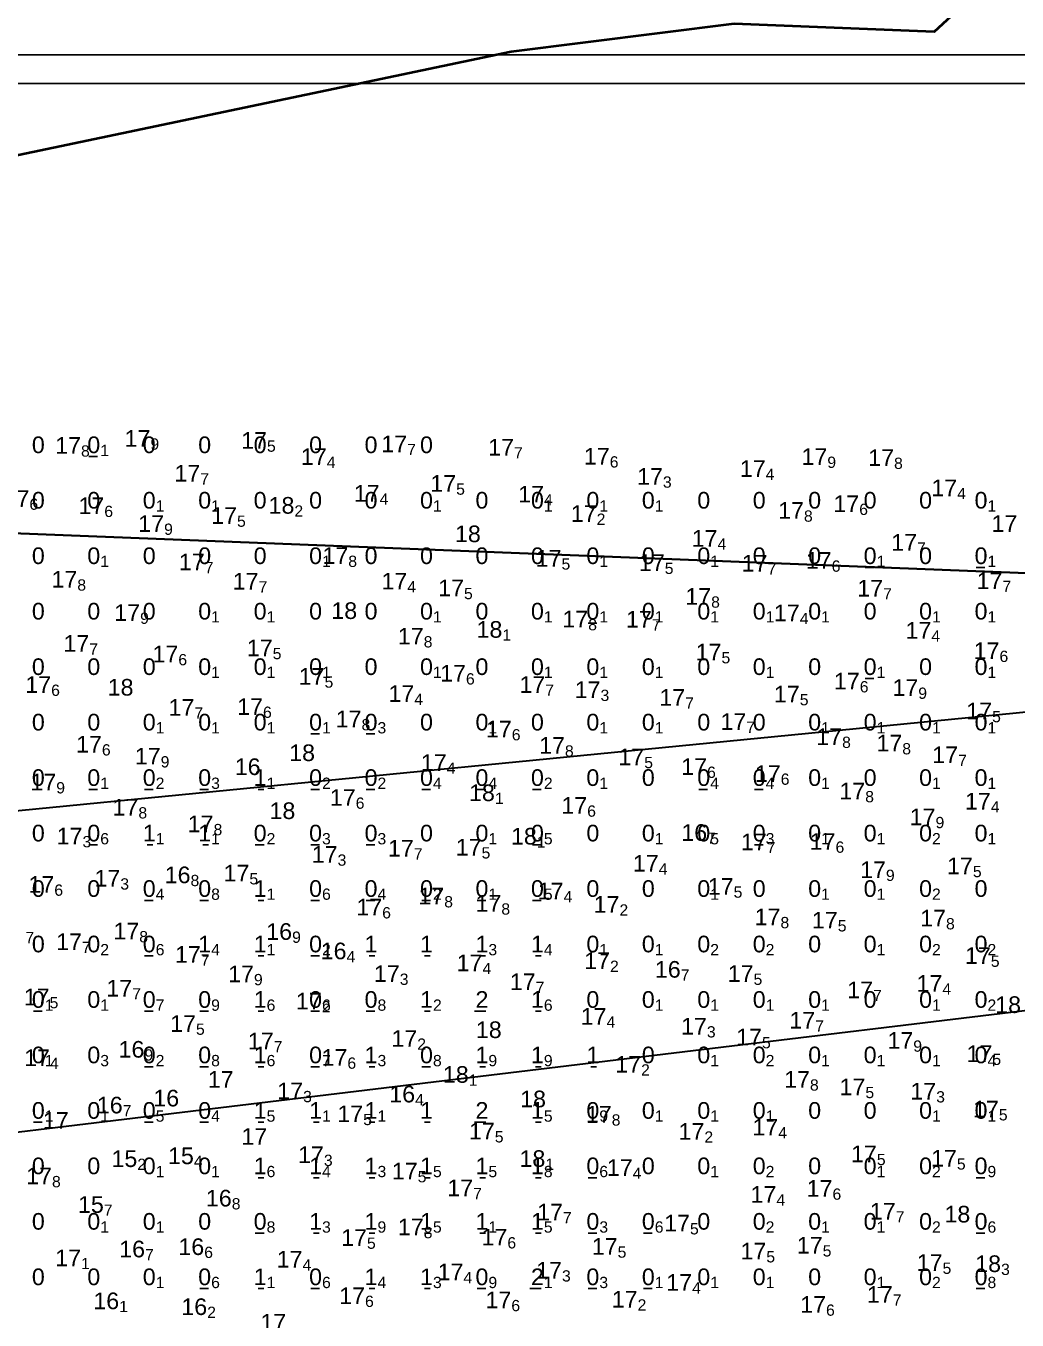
# Model space of a CAD drawing. Header units: millimetres. Extents: x 0 to 581027, y 0 to 6627194.
# Drawn here: x 580456 to 580563.2, y 6625897.3 to 6626037.3 of the extents above; entities that cross this region are included whole.
import ezdxf
from ezdxf.enums import TextEntityAlignment as Align

# ---------------------------------------------------------------- set-up
doc = ezdxf.new("R2010")
doc.units = ezdxf.units.MM
doc.layers.add('Soundings_1000', color=7, linetype='Continuous', true_color=0x000000)
doc.layers.add('soundings_diff', color=7, linetype='Continuous', true_color=0x000000)
for name, color, linetype in [('tiff', 7, 'Continuous'), ('tiff17.2', 7, 'Continuous'), ('Этап 2.1 верхняя бровка', 7, 'Continuous'), ('Этап 3.2 верхняя бровка', 7, 'Continuous'), ('Этап 3.2 нижняя бровка', 7, 'Continuous'), ('Этап 3.2 рабочая прорезь', 7, 'Continuous'), ('Этап 4.2 нижняя бровка', 7, 'Continuous')]:
    doc.layers.add(name, color=color, linetype=linetype)
doc.styles.get("Standard").update_dxf_attribs({"font": 'arial.ttf'})
picture_1 = doc.add_image_def('image2.tif', size_in_pixel=(3838, 2796))
picture_2 = doc.add_image_def('image3.tif', size_in_pixel=(3838, 2796))
picture_3 = doc.add_image_def('image4.tif', size_in_pixel=(2844, 2049))

msp = doc.modelspace()

# ---------------------------------------------------------------- linework, layer by layer
at = {"layer": 'soundings_diff', "color": 18, "true_color": 0x000000}
for p, q in [((580462.78, 6625990.72, -0.07), (580463.72, 6625990.72, -0.07)), ((580546.78, 6625978.72, -0.06), (580547.72, 6625978.72, -0.06)), ((580558.78, 6625978.72, -0.06), (580559.72, 6625978.72, -0.06)), ((580516.78, 6625972.72, -0.06), (580517.72, 6625972.72, -0.06)), ((580546.78, 6625966.72, -0.11), (580547.72, 6625966.72, -0.11)), ((580486.78, 6625960.72, -0.11), (580487.72, 6625960.72, -0.11)), ((580492.78, 6625960.72, -0.26), (580493.72, 6625960.72, -0.26)), ((580462.78, 6625954.72, -0.08), (580463.72, 6625954.72, -0.08)), ((580468.78, 6625954.72, -0.19), (580469.72, 6625954.72, -0.19)), ((580474.78, 6625954.72, -0.25), (580475.72, 6625954.72, -0.25)), ((580481.09, 6625954.72, -1.05), (580481.7, 6625954.72, -1.05)), ((580486.78, 6625954.72, -0.18), (580487.72, 6625954.72, -0.18)), ((580492.78, 6625954.72, -0.24), (580493.72, 6625954.72, -0.24)), ((580498.78, 6625954.72, -0.38), (580499.72, 6625954.72, -0.38)), ((580504.78, 6625954.72, -0.41), (580505.72, 6625954.72, -0.41)), ((580510.78, 6625954.72, -0.22), (580511.72, 6625954.72, -0.22)), ((580528.78, 6625954.72, -0.35), (580529.72, 6625954.72, -0.35)), ((580534.78, 6625954.72, -0.44), (580535.72, 6625954.72, -0.44)), ((580462.78, 6625948.72, -0.58), (580463.72, 6625948.72, -0.58)), ((580469.09, 6625948.72, -1.12), (580469.7, 6625948.72, -1.12)), ((580475.09, 6625948.72, -1.13), (580475.7, 6625948.72, -1.13)), ((580480.78, 6625948.72, -0.23), (580481.72, 6625948.72, -0.23)), ((580486.78, 6625948.72, -0.32), (580487.72, 6625948.72, -0.32)), ((580492.78, 6625948.72, -0.26), (580493.72, 6625948.72, -0.26)), ((580510.78, 6625948.72, -0.48), (580511.72, 6625948.72, -0.48)), ((580534.78, 6625948.72, -0.32), (580535.72, 6625948.72, -0.32)), ((580468.78, 6625942.72, -0.36), (580469.72, 6625942.72, -0.36)), ((580474.78, 6625942.72, -0.79), (580475.72, 6625942.72, -0.79)), ((580481.09, 6625942.72, -1.1), (580481.7, 6625942.72, -1.1)), ((580486.78, 6625942.72, -0.63), (580487.72, 6625942.72, -0.63)), ((580492.78, 6625942.72, -0.36), (580493.72, 6625942.72, -0.36)), ((580498.78, 6625942.72, -0.23), (580499.72, 6625942.72, -0.23)), ((580504.78, 6625942.72, -0.06), (580505.72, 6625942.72, -0.06)), ((580510.78, 6625942.72, -0.46), (580511.72, 6625942.72, -0.46)), ((580468.78, 6625936.72, -0.56), (580469.72, 6625936.72, -0.56)), ((580475.09, 6625936.72, -1.37), (580475.7, 6625936.72, -1.37)), ((580481.09, 6625936.72, -1.07), (580481.7, 6625936.72, -1.07)), ((580486.78, 6625936.72, -0.24), (580487.72, 6625936.72, -0.24)), ((580493.09, 6625936.72, -1.03), (580493.7, 6625936.72, -1.03)), ((580499.09, 6625936.72, -0.96), (580499.7, 6625936.72, -0.96)), ((580505.09, 6625936.72, -1.34), (580505.7, 6625936.72, -1.34)), ((580511.09, 6625936.72, -1.37), (580511.7, 6625936.72, -1.37)), ((580456.78, 6625930.72, -0.12), (580457.72, 6625930.72, -0.12)), ((580468.78, 6625930.72, -0.67), (580469.72, 6625930.72, -0.67)), ((580474.78, 6625930.72, -0.92), (580475.72, 6625930.72, -0.92)), ((580481.09, 6625930.72, -1.64), (580481.7, 6625930.72, -1.64)), ((580486.78, 6625930.72, -0.59), (580487.72, 6625930.72, -0.59)), ((580492.78, 6625930.72, -0.75), (580493.72, 6625930.72, -0.75)), ((580499.09, 6625930.72, -1.22), (580499.7, 6625930.72, -1.22)), ((580504.48, 6625930.72, -2.01), (580505.72, 6625930.72, -2.01)), ((580511.09, 6625930.72, -1.61), (580511.7, 6625930.72, -1.61)), ((580468.78, 6625924.72, -0.24), (580469.72, 6625924.72, -0.24)), ((580474.78, 6625924.72, -0.84), (580475.72, 6625924.72, -0.84)), ((580481.09, 6625924.72, -1.61), (580481.7, 6625924.72, -1.61)), ((580486.78, 6625924.72, -0.72), (580487.72, 6625924.72, -0.72)), ((580493.09, 6625924.72, -1.27), (580493.7, 6625924.72, -1.27)), ((580498.78, 6625924.72, -0.77), (580499.72, 6625924.72, -0.77)), ((580505.09, 6625924.72, -1.87), (580505.7, 6625924.72, -1.87)), ((580511.09, 6625924.72, -1.88), (580511.7, 6625924.72, -1.88)), ((580517.09, 6625924.72, -1.04), (580517.7, 6625924.72, -1.04)), ((580456.78, 6625918.72, -0.1), (580457.72, 6625918.72, -0.1)), ((580468.78, 6625918.72, -0.54), (580469.72, 6625918.72, -0.54)), ((580474.78, 6625918.72, -0.44), (580475.72, 6625918.72, -0.44)), ((580481.09, 6625918.72, -1.53), (580481.7, 6625918.72, -1.53)), ((580487.09, 6625918.72, -1.11), (580487.7, 6625918.72, -1.11)), ((580493.09, 6625918.72, -1.13), (580493.7, 6625918.72, -1.13)), ((580499.09, 6625918.72, -0.95), (580499.7, 6625918.72, -0.95)), ((580504.48, 6625918.72, -1.98), (580505.72, 6625918.72, -1.98)), ((580511.09, 6625918.72, -1.53), (580511.7, 6625918.72, -1.53)), ((580516.78, 6625918.72, -0.9), (580517.72, 6625918.72, -0.9)), ((580481.09, 6625912.72, -1.63), (580481.7, 6625912.72, -1.63)), ((580487.09, 6625912.72, -1.39), (580487.7, 6625912.72, -1.39)), ((580493.09, 6625912.72, -1.3), (580493.7, 6625912.72, -1.3)), ((580499.09, 6625912.72, -1.49), (580499.7, 6625912.72, -1.49)), ((580505.09, 6625912.72, -1.49), (580505.7, 6625912.72, -1.49)), ((580511.09, 6625912.72, -1.79), (580511.7, 6625912.72, -1.79)), ((580516.78, 6625912.72, -0.56), (580517.72, 6625912.72, -0.56)), ((580558.78, 6625912.72, -0.9), (580559.72, 6625912.72, -0.9)), ((580480.78, 6625906.72, -0.82), (580481.72, 6625906.72, -0.82)), ((580487.09, 6625906.72, -1.29), (580487.7, 6625906.72, -1.29)), ((580493.09, 6625906.72, -1.9), (580493.7, 6625906.72, -1.9)), ((580499.09, 6625906.72, -1.48), (580499.7, 6625906.72, -1.48)), ((580505.09, 6625906.72, -1.13), (580505.7, 6625906.72, -1.13)), ((580511.09, 6625906.72, -1.51), (580511.7, 6625906.72, -1.51)), ((580516.78, 6625906.72, -0.33), (580517.72, 6625906.72, -0.33)), ((580522.78, 6625906.72, -0.57), (580523.72, 6625906.72, -0.57)), ((580558.78, 6625906.72, -0.63), (580559.72, 6625906.72, -0.63)), ((580474.78, 6625900.72, -0.57), (580475.72, 6625900.72, -0.57)), ((580481.09, 6625900.72, -1.08), (580481.7, 6625900.72, -1.08)), ((580486.78, 6625900.72, -0.59), (580487.72, 6625900.72, -0.59)), ((580493.09, 6625900.72, -1.39), (580493.7, 6625900.72, -1.39)), ((580499.09, 6625900.72, -1.32), (580499.7, 6625900.72, -1.32)), ((580504.78, 6625900.72, -0.93), (580505.72, 6625900.72, -0.93)), ((580510.48, 6625900.72, -2.11), (580511.72, 6625900.72, -2.11)), ((580516.78, 6625900.72, -0.33), (580517.72, 6625900.72, -0.33)), ((580522.78, 6625900.72, -0.09), (580523.72, 6625900.72, -0.09)), ((580558.78, 6625900.72, -0.82), (580559.72, 6625900.72, -0.82))]:
    msp.add_line(p, q, dxfattribs=at)
at = {"layer": 'Этап 2.1 верхняя бровка', "color": 3, "linetype": 'Continuous', "lineweight": 40, "ltscale": 8, "flags": 128}
msp.add_lwpolyline([(580574.24, 6626068.7), (580573.83, 6626058.28), (580569.83, 6626051.11), (580554.22, 6626036.68), (580532.59, 6626037.54), (580508.46, 6626034.52), (580441.88, 6626020.57), (580382.35, 6626032.96), (580320.58, 6626039.27), (580283.06, 6626051.88), (580240.61, 6626066.21), (580196.19, 6626081.31), (580153.79, 6626096.78), (580147.87, 6626098.94), (580127.54, 6626105.31)], dxfattribs=at)
at = {"layer": 'Этап 3.2 верхняя бровка', "color": 3, "lineweight": 30}
msp.add_lwpolyline([(580109.64, 6625994.38), (580176, 6625990.07), (580289.72, 6625956.01), (580347.34, 6625928.72), (580434.28, 6625915.16), (580568.81, 6625931.39), (580570.09, 6625963.7)], dxfattribs=at)
at = {"layer": 'Этап 3.2 нижняя бровка', "color": 1, "lineweight": 30}
msp.add_lwpolyline([(580576.58, 6626127.97), (580534.6, 6626089.19), (580127.29, 6626105.37), (580109.71, 6625996.05), (580570.65, 6625977.85), (580576.58, 6626127.97)], dxfattribs=at)
at = {"layer": 'Этап 3.2 рабочая прорезь', "color": 5, "lineweight": 30}
msp.add_lwpolyline([(580109.71, 6625996.05), (580109.64, 6625994.38), (580176.53, 6625991.74), (580290.65, 6625968.42), (580348.76, 6625957.82), (580436, 6625950.56), (580570.09, 6625963.7), (580570.65, 6625977.85)], dxfattribs=at)
at = {"layer": 'Этап 4.2 нижняя бровка', "color": 1, "lineweight": 30}
msp.add_lwpolyline([(580570.65, 6625977.85), (580109.71, 6625996.05), (580034.52, 6625734.46), (580560.2, 6625713.67), (580570.65, 6625977.85)], dxfattribs=at)

# ---------------------------------------------------------------- texts
at = {"layer": 'Soundings_1000', "color": 18, "true_color": 0x000000}
for s, p in [('17', (580469.43, 6625992.69, 17.87)), ('17', (580482.04, 6625992.47, 17.5)), ('17', (580461.92, 6625991.94, 17.75)), ('17', (580488.51, 6625990.72, 17.4)), ('17', (580497.21, 6625992.1, 17.68)), ('17', (580508.77, 6625991.74, 17.7)), ('17', (580519.13, 6625990.76, 17.59)), ('17', (580542.67, 6625990.72, 17.88)), ('17', (580536, 6625989.43, 17.43)), ('17', (580549.89, 6625990.61, 17.78)), ('17', (580474.82, 6625988.92, 17.73)), ('17', (580524.88, 6625988.58, 17.31)), ('17', (580494.23, 6625986.75, 17.41)), ('17', (580502.51, 6625987.82, 17.49)), ('17', (580512.02, 6625986.66, 17.44)), ('17', (580556.72, 6625987.34, 17.39)), ('17', (580456.34, 6625986.19, 17.59)), ('17', (580464.44, 6625985.41, 17.6)), ('18', (580485.01, 6625985.45, 18.24)), ('17', (580546.12, 6625985.63, 17.59)), ('17', (580478.8, 6625984.35, 17.52)), ('17', (580517.71, 6625984.56, 17.24)), ('17', (580540.14, 6625984.9, 17.77)), ('17', (580470.91, 6625983.48, 17.89)), ('18', (580505.18, 6625982.37, 18.01)), ('17', (580563.23, 6625983.48, 17.94)), ('17', (580530.79, 6625981.88, 17.39)), ('17', (580552.38, 6625981.45, 17.74)), ('17', (580490.84, 6625980.01, 17.84)), ('17', (580513.91, 6625979.72, 17.53)), ('17', (580475.31, 6625979.33, 17.73)), ('17', (580525.08, 6625979.25, 17.47)), ('17', (580536.2, 6625979.19, 17.67)), ('17', (580543.14, 6625979.49, 17.59)), ('17', (580461.52, 6625977.45, 17.76)), ('17', (580481.13, 6625977.24, 17.68)), ('17', (580497.22, 6625977.25, 17.36)), ('17', (580561.62, 6625977.3, 17.67)), ('17', (580503.36, 6625976.52, 17.47)), ('17', (580530.1, 6625975.6, 17.76)), ('17', (580548.71, 6625976.49, 17.7)), ('18', (580491.8, 6625974.06, 18.02)), ('17', (580468.31, 6625973.85, 17.89)), ('17', (580516.8, 6625973.15, 17.79)), ('17', (580523.68, 6625973.13, 17.71)), ('17', (580539.69, 6625973.82, 17.41)), ('17', (580499, 6625971.3, 17.77)), ('18', (580507.51, 6625972.03, 18.08)), ('17', (580553.93, 6625971.93, 17.35)), ('17', (580462.81, 6625970.51, 17.65)), ('17', (580482.66, 6625970.03, 17.5)), ('17', (580561.3, 6625969.73, 17.64)), ('17', (580472.45, 6625969.37, 17.63)), ('17', (580531.22, 6625969.58, 17.5)), ('17', (580488.27, 6625966.95, 17.54)), ('17', (580503.57, 6625967.29, 17.57)), ('17', (580458.69, 6625966.06, 17.58)), ('18', (580467.6, 6625965.77, 17.99)), ('17', (580512.15, 6625966.07, 17.68)), ('17', (580546.18, 6625966.44, 17.55)), ('17', (580552.51, 6625965.74, 17.87)), ('17', (580497.98, 6625965.09, 17.35)), ('17', (580518.13, 6625965.51, 17.31)), ('17', (580527.29, 6625964.67, 17.66)), ('17', (580539.69, 6625965.04, 17.52)), ('17', (580474.19, 6625963.6, 17.71)), ('17', (580481.61, 6625963.68, 17.64)), ('17', (580560.5, 6625963.21, 17.48)), ('17', (580492.27, 6625962.34, 17.8)), ('17', (580533.9, 6625962.06, 17.73)), ('17', (580508.53, 6625961.25, 17.63)), ('17', (580544.27, 6625960.43, 17.82)), ('17', (580464.18, 6625959.61, 17.58)), ('18', (580487.24, 6625958.69, 17.96)), ('17', (580514.28, 6625959.49, 17.76)), ('17', (580550.78, 6625959.73, 17.79)), ('17', (580470.54, 6625958.32, 17.91)), ('16', (580481.35, 6625957.18, 16.02)), ('17', (580501.49, 6625957.63, 17.36)), ('17', (580522.86, 6625958.24, 17.52)), ('17', (580529.66, 6625957.19, 17.59)), ('17', (580556.82, 6625958.47, 17.69)), ('17', (580537.63, 6625956.44, 17.57)), ('17', (580459.24, 6625955.51, 17.9)), ('18', (580506.7, 6625954.36, 18.12)), ('17', (580546.77, 6625954.55, 17.78)), ('17', (580491.64, 6625953.85, 17.64)), ('17', (580516.69, 6625952.99, 17.58)), ('17', (580560.36, 6625953.45, 17.39)), ('17', (580468.13, 6625952.8, 17.82)), ('18', (580485.11, 6625952.42, 17.95)), ('17', (580554.38, 6625951.75, 17.85)), ('17', (580476.26, 6625950.99, 17.75)), ('17', (580462.08, 6625949.68, 17.25)), ('18', (580511.24, 6625949.66, 18.05)), ('16', (580529.67, 6625950.06, 16.73)), ('17', (580536.12, 6625949.05, 17.65)), ('17', (580543.56, 6625949.09, 17.61)), ('17', (580489.68, 6625947.69, 17.34)), ('17', (580497.93, 6625948.36, 17.66)), ('17', (580505.26, 6625948.47, 17.49)), ('17', (580524.43, 6625946.73, 17.36)), ('17', (580549.01, 6625946.04, 17.87)), ('17', (580558.42, 6625946.45, 17.52)), ('17', (580466.17, 6625945.11, 17.34)), ('16', (580473.77, 6625945.48, 16.78)), ('17', (580480.14, 6625945.67, 17.53)), ('17', (580459.03, 6625944.44, 17.57)), ('17', (580501.22, 6625943.18, 17.75)), ('17', (580514.13, 6625943.73, 17.42)), ('17', (580532.53, 6625944.23, 17.47)), ('17', (580494.51, 6625941.99, 17.6)), ('17', (580507.4, 6625942.4, 17.83)), ('17', (580520.18, 6625942.29, 17.2)), ('17', (580537.6, 6625940.93, 17.8)), ('17', (580543.8, 6625940.58, 17.53)), ('17', (580555.51, 6625940.8, 17.76)), ('17', (580468.22, 6625939.4, 17.77)), ('16', (580484.76, 6625939.35, 16.92)), ('17', (580462.02, 6625938.25, 17.72)), ('17', (580474.88, 6625936.87, 17.67)), ('16', (580490.65, 6625937.25, 16.41)), ('17', (580519.16, 6625936.2, 17.24)), ('17', (580560.36, 6625936.75, 17.45)), ('17', (580480.63, 6625934.76, 17.94)), ('17', (580496.41, 6625934.8, 17.3)), ('17', (580505.36, 6625935.96, 17.35)), ('16', (580526.81, 6625935.26, 16.71)), ('17', (580534.69, 6625934.8, 17.47)), ('17', (580511.11, 6625933.92, 17.71)), ('17', (580555.12, 6625933.74, 17.36)), ('17', (580458.52, 6625932.27, 17.48)), ('17', (580467.46, 6625933.22, 17.71)), ('17', (580547.62, 6625933.04, 17.73)), ('17', (580487.97, 6625931.83, 17.22)), ('18', (580563.63, 6625931.44, 18.13)), ('17', (580474.36, 6625929.4, 17.49)), ('17', (580518.78, 6625930.17, 17.36)), ('17', (580541.36, 6625929.75, 17.74)), ('17', (580498.3, 6625927.78, 17.2)), ('18', (580507.44, 6625928.73, 18.04)), ('17', (580529.64, 6625929.11, 17.32)), ('17', (580535.6, 6625927.94, 17.52)), ('16', (580468.78, 6625926.61, 16.94)), ('17', (580482.77, 6625927.51, 17.65)), ('17', (580551.97, 6625927.57, 17.86)), ('17', (580458.56, 6625925.7, 17.39)), ('17', (580490.74, 6625925.73, 17.57)), ('17', (580522.52, 6625924.99, 17.24)), ('17', (580560.53, 6625926.14, 17.45)), ('18', (580503.87, 6625923.89, 18.11)), ('17', (580478.43, 6625923.36, 16.97)), ('17', (580540.79, 6625923.36, 17.75)), ('17', (580546.79, 6625922.55, 17.54)), ('16', (580472.54, 6625921.33, 15.95)), ('17', (580485.95, 6625922.11, 17.28)), ('16', (580498.07, 6625921.77, 16.37)), ('18', (580512.23, 6625921.24, 18)), ('17', (580554.45, 6625922.08, 17.32)), ('16', (580466.43, 6625920.58, 16.68)), ('17', (580492.45, 6625919.63, 17.5)), ('17', (580519.34, 6625919.58, 17.84)), ('17', (580561.23, 6625920.14, 17.54)), ('17', (580460.59, 6625918.92, 17.01)), ('17', (580537.36, 6625918.19, 17.36)), ('17', (580482.07, 6625917.18, 16.98)), ('17', (580506.69, 6625917.76, 17.52)), ('17', (580529.37, 6625917.73, 17.19)), ('17', (580488.2, 6625915.21, 17.34)), ('17', (580548.03, 6625915.3, 17.47)), ('15', (580468.01, 6625914.78, 15.15)), ('15', (580474.13, 6625915.09, 15.35)), ('18', (580512.16, 6625914.79, 18.1)), ('17', (580521.61, 6625913.82, 17.41)), ('17', (580556.69, 6625914.82, 17.48)), ('17', (580458.78, 6625912.91, 17.78)), ('17', (580498.35, 6625913.44, 17.45)), ('17', (580504.35, 6625911.62, 17.67)), ('17', (580537.16, 6625910.92, 17.41)), ('17', (580543.23, 6625911.56, 17.59)), ('15', (580464.39, 6625909.82, 15.66)), ('16', (580478.23, 6625910.51, 16.77)), ('17', (580514.06, 6625909, 17.7)), ('17', (580550.07, 6625909.1, 17.65)), ('18', (580558.14, 6625908.78, 17.98)), ('17', (580499, 6625907.4, 17.8)), ('17', (580527.81, 6625907.81, 17.5)), ('17', (580492.86, 6625906.25, 17.5)), ('17', (580508.05, 6625906.29, 17.56)), ('17', (580542.17, 6625905.42, 17.53)), ('17', (580461.93, 6625904.05, 17.14)), ('16', (580468.85, 6625905.01, 16.68)), ('16', (580475.25, 6625905.26, 16.56)), ('17', (580519.98, 6625905.29, 17.47)), ('17', (580536.07, 6625904.78, 17.54)), ('17', (580485.89, 6625903.9, 17.37)), ('17', (580503.3, 6625902.53, 17.37)), ('17', (580513.96, 6625902.71, 17.34)), ('17', (580555.14, 6625903.54, 17.48)), ('18', (580561.47, 6625903.42, 18.31)), ('17', (580528.04, 6625901.4, 17.43)), ('17', (580492.65, 6625899.96, 17.58)), ('17', (580549.75, 6625900.09, 17.67)), ('16', (580466.05, 6625899.4, 16.12)), ('16', (580475.57, 6625898.77, 16.15)), ('17', (580508.48, 6625899.5, 17.59)), ('17', (580522.14, 6625899.57, 17.23)), ('17', (580542.53, 6625899.01, 17.58)), ('17', (580484.12, 6625897.08, 17.49))]:
    msp.add_text(s, height=1.8, dxfattribs=at).set_placement(p, align=Align.MIDDLE_RIGHT)
for s, p in [('8', (580461.92, 6625991.94, 17.75)), ('9', (580469.43, 6625992.69, 17.87)), ('5', (580482.04, 6625992.47, 17.5)), ('7', (580497.21, 6625992.1, 17.68)), ('7', (580508.77, 6625991.74, 17.7)), ('4', (580488.51, 6625990.72, 17.4)), ('6', (580519.13, 6625990.76, 17.59)), ('9', (580542.67, 6625990.72, 17.88)), ('8', (580549.89, 6625990.61, 17.78)), ('7', (580474.82, 6625988.92, 17.73)), ('4', (580536, 6625989.43, 17.43)), ('5', (580502.51, 6625987.82, 17.49)), ('3', (580524.88, 6625988.58, 17.31)), ('6', (580456.34, 6625986.19, 17.59)), ('4', (580494.23, 6625986.75, 17.41)), ('4', (580512.02, 6625986.66, 17.44)), ('4', (580556.72, 6625987.34, 17.39)), ('6', (580464.44, 6625985.41, 17.6)), ('2', (580485.01, 6625985.45, 18.24)), ('8', (580540.14, 6625984.9, 17.77)), ('6', (580546.12, 6625985.63, 17.59)), ('9', (580470.91, 6625983.48, 17.89)), ('5', (580478.8, 6625984.35, 17.52)), ('2', (580517.71, 6625984.56, 17.24)), ('4', (580530.79, 6625981.88, 17.39)), ('7', (580552.38, 6625981.45, 17.74)), ('7', (580475.31, 6625979.33, 17.73)), ('8', (580490.84, 6625980.01, 17.84)), ('5', (580513.91, 6625979.72, 17.53)), ('5', (580525.08, 6625979.25, 17.47)), ('7', (580536.2, 6625979.19, 17.67)), ('6', (580543.14, 6625979.49, 17.59)), ('8', (580461.52, 6625977.45, 17.76)), ('7', (580481.13, 6625977.24, 17.68)), ('4', (580497.22, 6625977.25, 17.36)), ('5', (580503.36, 6625976.52, 17.47)), ('7', (580548.71, 6625976.49, 17.7)), ('7', (580561.62, 6625977.3, 17.67)), ('8', (580530.1, 6625975.6, 17.76)), ('9', (580468.31, 6625973.85, 17.89)), ('4', (580539.69, 6625973.82, 17.41)), ('1', (580507.51, 6625972.03, 18.08)), ('8', (580516.8, 6625973.15, 17.79)), ('7', (580523.68, 6625973.13, 17.71)), ('8', (580499, 6625971.3, 17.77)), ('4', (580553.93, 6625971.93, 17.35)), ('7', (580462.81, 6625970.51, 17.65)), ('6', (580472.45, 6625969.37, 17.63)), ('5', (580482.66, 6625970.03, 17.5)), ('5', (580531.22, 6625969.58, 17.5)), ('6', (580561.3, 6625969.73, 17.64)), ('5', (580488.27, 6625966.95, 17.54)), ('6', (580503.57, 6625967.29, 17.57)), ('6', (580546.18, 6625966.44, 17.55)), ('6', (580458.69, 6625966.06, 17.58)), ('4', (580497.98, 6625965.09, 17.35)), ('7', (580512.15, 6625966.07, 17.68)), ('3', (580518.13, 6625965.51, 17.31)), ('5', (580539.69, 6625965.04, 17.52)), ('9', (580552.51, 6625965.74, 17.87)), ('6', (580481.61, 6625963.68, 17.64)), ('7', (580527.29, 6625964.67, 17.66)), ('7', (580474.19, 6625963.6, 17.71)), ('8', (580492.27, 6625962.34, 17.8)), ('5', (580560.5, 6625963.21, 17.48)), ('6', (580508.53, 6625961.25, 17.63)), ('7', (580533.9, 6625962.06, 17.73)), ('6', (580464.18, 6625959.61, 17.58)), ('8', (580514.28, 6625959.49, 17.76)), ('8', (580544.27, 6625960.43, 17.82)), ('8', (580550.78, 6625959.73, 17.79)), ('9', (580470.54, 6625958.32, 17.91)), ('5', (580522.86, 6625958.24, 17.52)), ('7', (580556.82, 6625958.47, 17.69)), ('4', (580501.49, 6625957.63, 17.36)), ('6', (580529.66, 6625957.19, 17.59)), ('9', (580459.24, 6625955.51, 17.9)), ('6', (580537.63, 6625956.44, 17.57)), ('6', (580491.64, 6625953.85, 17.64)), ('1', (580506.7, 6625954.36, 18.12)), ('8', (580546.77, 6625954.55, 17.78)), ('8', (580468.13, 6625952.8, 17.82)), ('6', (580516.69, 6625952.99, 17.58)), ('4', (580560.36, 6625953.45, 17.39)), ('9', (580554.38, 6625951.75, 17.85)), ('3', (580462.08, 6625949.68, 17.25)), ('8', (580476.26, 6625950.99, 17.75)), ('1', (580511.24, 6625949.66, 18.05)), ('7', (580529.67, 6625950.06, 16.73)), ('7', (580497.93, 6625948.36, 17.66)), ('5', (580505.26, 6625948.47, 17.49)), ('7', (580536.12, 6625949.05, 17.65)), ('6', (580543.56, 6625949.09, 17.61)), ('3', (580489.68, 6625947.69, 17.34)), ('8', (580473.77, 6625945.48, 16.78)), ('5', (580480.14, 6625945.67, 17.53)), ('4', (580524.43, 6625946.73, 17.36)), ('9', (580549.01, 6625946.04, 17.87)), ('5', (580558.42, 6625946.45, 17.52)), ('6', (580459.03, 6625944.44, 17.57)), ('3', (580466.17, 6625945.11, 17.34)), ('5', (580532.53, 6625944.23, 17.47)), ('8', (580501.22, 6625943.18, 17.75)), ('4', (580514.13, 6625943.73, 17.42)), ('6', (580494.51, 6625941.99, 17.6)), ('8', (580507.4, 6625942.4, 17.83)), ('2', (580520.18, 6625942.29, 17.2)), ('8', (580537.6, 6625940.93, 17.8)), ('5', (580543.8, 6625940.58, 17.53)), ('8', (580555.51, 6625940.8, 17.76)), ('7', (580455.9, 6625939.31, 17.69)), ('8', (580468.22, 6625939.4, 17.77)), ('9', (580484.76, 6625939.35, 16.92)), ('7', (580462.02, 6625938.25, 17.72)), ('4', (580490.65, 6625937.25, 16.41)), ('7', (580474.88, 6625936.87, 17.67)), ('4', (580505.36, 6625935.96, 17.35)), ('2', (580519.16, 6625936.2, 17.24)), ('5', (580560.36, 6625936.75, 17.45)), ('9', (580480.63, 6625934.76, 17.94)), ('3', (580496.41, 6625934.8, 17.3)), ('7', (580526.81, 6625935.26, 16.71)), ('5', (580534.69, 6625934.8, 17.47)), ('7', (580467.46, 6625933.22, 17.71)), ('7', (580511.11, 6625933.92, 17.71)), ('7', (580547.62, 6625933.04, 17.73)), ('4', (580555.12, 6625933.74, 17.36)), ('5', (580458.52, 6625932.27, 17.48)), ('2', (580487.97, 6625931.83, 17.22)), ('4', (580518.78, 6625930.17, 17.36)), ('5', (580474.36, 6625929.4, 17.49)), ('3', (580529.64, 6625929.11, 17.32)), ('7', (580541.36, 6625929.75, 17.74)), ('7', (580482.77, 6625927.51, 17.65)), ('2', (580498.3, 6625927.78, 17.2)), ('5', (580535.6, 6625927.94, 17.52)), ('9', (580551.97, 6625927.57, 17.86)), ('9', (580468.78, 6625926.61, 16.94)), ('5', (580560.53, 6625926.14, 17.45)), ('4', (580458.56, 6625925.7, 17.39)), ('6', (580490.74, 6625925.73, 17.57)), ('2', (580522.52, 6625924.99, 17.24)), ('1', (580503.87, 6625923.89, 18.11)), ('8', (580540.79, 6625923.36, 17.75)), ('3', (580485.95, 6625922.11, 17.28)), ('4', (580498.07, 6625921.77, 16.37)), ('5', (580546.79, 6625922.55, 17.54)), ('3', (580554.45, 6625922.08, 17.32)), ('7', (580466.43, 6625920.58, 16.68)), ('5', (580492.45, 6625919.63, 17.5)), ('8', (580519.34, 6625919.58, 17.84)), ('5', (580561.23, 6625920.14, 17.54)), ('5', (580506.69, 6625917.76, 17.52)), ('2', (580529.37, 6625917.73, 17.19)), ('4', (580537.36, 6625918.19, 17.36)), ('2', (580468.01, 6625914.78, 15.15)), ('4', (580474.13, 6625915.09, 15.35)), ('3', (580488.2, 6625915.21, 17.34)), ('1', (580512.16, 6625914.79, 18.1)), ('5', (580548.03, 6625915.3, 17.47)), ('5', (580556.69, 6625914.82, 17.48)), ('5', (580498.35, 6625913.44, 17.45)), ('4', (580521.61, 6625913.82, 17.41)), ('8', (580458.78, 6625912.91, 17.78)), ('8', (580478.23, 6625910.51, 16.77)), ('7', (580504.35, 6625911.62, 17.67)), ('4', (580537.16, 6625910.92, 17.41)), ('6', (580543.23, 6625911.56, 17.59)), ('7', (580464.39, 6625909.82, 15.66)), ('7', (580550.07, 6625909.1, 17.65)), ('7', (580514.06, 6625909, 17.7)), ('5', (580527.81, 6625907.81, 17.5)), ('5', (580492.86, 6625906.25, 17.5)), ('8', (580499, 6625907.4, 17.8)), ('6', (580508.05, 6625906.29, 17.56)), ('7', (580468.85, 6625905.01, 16.68)), ('6', (580475.25, 6625905.26, 16.56)), ('5', (580519.98, 6625905.29, 17.47)), ('5', (580542.17, 6625905.42, 17.53)), ('1', (580461.93, 6625904.05, 17.14)), ('4', (580485.89, 6625903.9, 17.37)), ('5', (580536.07, 6625904.78, 17.54)), ('5', (580555.14, 6625903.54, 17.48)), ('3', (580561.47, 6625903.42, 18.31)), ('4', (580503.3, 6625902.53, 17.37)), ('3', (580513.96, 6625902.71, 17.34)), ('4', (580528.04, 6625901.4, 17.43)), ('1', (580466.05, 6625899.4, 16.12)), ('6', (580492.65, 6625899.96, 17.58)), ('6', (580508.48, 6625899.5, 17.59)), ('2', (580522.14, 6625899.57, 17.23)), ('7', (580549.75, 6625900.09, 17.67)), ('2', (580475.57, 6625898.77, 16.15)), ('6', (580542.53, 6625899.01, 17.58))]:
    msp.add_text(s, height=1.22, dxfattribs=at).set_placement(p, align=Align.TOP_LEFT)
at = {"layer": 'soundings_diff', "color": 18, "true_color": 0x000000}
for s, p in [('0', (580458, 6625992, -0.02)), ('0', (580464, 6625992, -0.07)), ('0', (580470, 6625992, -0.03)), ('0', (580476, 6625992, 0.02)), ('0', (580482, 6625992, 0.03)), ('0', (580488, 6625992, -0.03)), ('0', (580494, 6625992, -0.01)), ('0', (580500, 6625992, -0.02)), ('0', (580458, 6625986, 0.03)), ('0', (580464, 6625986)), ('0', (580470, 6625986, 0.05)), ('0', (580476, 6625986, 0.08)), ('0', (580482, 6625986, 0.02)), ('0', (580488, 6625986, -0.01)), ('0', (580494, 6625986, 0.04)), ('0', (580500, 6625986, 0.06)), ('0', (580506, 6625986, 0.03)), ('0', (580512, 6625986, 0.06)), ('0', (580518, 6625986, 0.05)), ('0', (580524, 6625986, 0.09)), ('0', (580530, 6625986, 0.02)), ('0', (580536, 6625986, 0.03)), ('0', (580542, 6625986, 0.01)), ('0', (580548, 6625986, 0.03)), ('0', (580554, 6625986, 0.04)), ('0', (580560, 6625986, 0.14)), ('0', (580458, 6625980, 0.02)), ('0', (580464, 6625980, 0.07)), ('0', (580470, 6625980, -0.01)), ('0', (580476, 6625980, 0.03)), ('0', (580482, 6625980, 0.03)), ('0', (580488, 6625980, 0.05)), ('0', (580494, 6625980, 0.03)), ('0', (580500, 6625980)), ('0', (580506, 6625980, -0.01)), ('0', (580512, 6625980, 0.03)), ('0', (580518, 6625980, 0.07)), ('0', (580524, 6625980, -0.03)), ('0', (580530, 6625980, 0.05)), ('0', (580536, 6625980, -0.03)), ('0', (580542, 6625980, -0.01)), ('0', (580548, 6625980, -0.06)), ('0', (580554, 6625980, 0.04)), ('0', (580560, 6625980, -0.06)), ('0', (580458, 6625974, -0.01)), ('0', (580464, 6625974, 0.02)), ('0', (580470, 6625974, -0.01)), ('0', (580476, 6625974, 0.09)), ('0', (580482, 6625974, 0.07)), ('0', (580488, 6625974, 0.02)), ('0', (580494, 6625974, 0.01)), ('0', (580500, 6625974, 0.07)), ('0', (580506, 6625974, 0.04)), ('0', (580512, 6625974, 0.07)), ('0', (580518, 6625974, -0.06)), ('0', (580524, 6625974, 0.07)), ('0', (580530, 6625974, 0.05)), ('0', (580536, 6625974, 0.05)), ('0', (580542, 6625974, 0.09)), ('0', (580548, 6625974, -0.04)), ('0', (580554, 6625974, 0.06)), ('0', (580560, 6625974, 0.08)), ('0', (580458, 6625968, 0.02)), ('0', (580464, 6625968, 0.02)), ('0', (580470, 6625968, 0.02)), ('0', (580476, 6625968, 0.1)), ('0', (580482, 6625968, 0.07)), ('0', (580488, 6625968, 0.12)), ('0', (580494, 6625968, 0.04)), ('0', (580500, 6625968, 0.08)), ('0', (580506, 6625968, 0.03)), ('0', (580512, 6625968, 0.06)), ('0', (580518, 6625968, 0.1)), ('0', (580524, 6625968, 0.09)), ('0', (580530, 6625968)), ('0', (580536, 6625968, 0.07)), ('0', (580542, 6625968, 0.04)), ('0', (580548, 6625968, -0.11)), ('0', (580554, 6625968, 0.03)), ('0', (580560, 6625968, 0.09)), ('0', (580458, 6625962, 0.01)), ('0', (580464, 6625962)), ('0', (580470, 6625962, 0.05)), ('0', (580476, 6625962, 0.11)), ('0', (580482, 6625962, 0.07)), ('0', (580488, 6625962, -0.11)), ('0', (580494, 6625962, -0.26)), ('0', (580500, 6625962, 0.02)), ('0', (580506, 6625962, 0.05)), ('0', (580512, 6625962, 0.03)), ('0', (580518, 6625962, 0.07)), ('0', (580524, 6625962, 0.07)), ('0', (580530, 6625962, 0.03)), ('0', (580536, 6625962, 0.04)), ('0', (580542, 6625962, 0.1)), ('0', (580548, 6625962, 0.06)), ('0', (580554, 6625962, 0.14)), ('0', (580560, 6625962, 0.14)), ('0', (580458, 6625956, 0.01)), ('0', (580464, 6625956, -0.08)), ('0', (580470, 6625956, -0.19)), ('0', (580476, 6625956, -0.25)), ('1', (580482, 6625956, -1.05)), ('0', (580488, 6625956, -0.18)), ('0', (580494, 6625956, -0.24)), ('0', (580500, 6625956, -0.38)), ('0', (580506, 6625956, -0.41)), ('0', (580512, 6625956, -0.22)), ('0', (580518, 6625956, 0.09)), ('0', (580524, 6625956, -0.04)), ('0', (580530, 6625956, -0.35)), ('0', (580536, 6625956, -0.44)), ('0', (580542, 6625956, 0.05)), ('0', (580548, 6625956, 0.01)), ('0', (580554, 6625956, 0.09)), ('0', (580560, 6625956, 0.06)), ('0', (580458, 6625950, 0.04)), ('0', (580464, 6625950, -0.58)), ('1', (580470, 6625950, -1.12)), ('1', (580476, 6625950, -1.13)), ('0', (580482, 6625950, -0.23)), ('0', (580488, 6625950, -0.32)), ('0', (580494, 6625950, -0.26)), ('0', (580500, 6625950, -0.04)), ('0', (580506, 6625950, 0.07)), ('0', (580512, 6625950, -0.48)), ('0', (580518, 6625950, 0.03)), ('0', (580524, 6625950, 0.12)), ('0', (580530, 6625950, 0.49)), ('0', (580536, 6625950, -0.32)), ('0', (580542, 6625950, 0.13)), ('0', (580548, 6625950, 0.08)), ('0', (580554, 6625950, 0.24)), ('0', (580560, 6625950, 0.1)), ('0', (580458, 6625944, 0.01)), ('0', (580464, 6625944, 0.04)), ('0', (580470, 6625944, -0.36)), ('0', (580476, 6625944, -0.79)), ('1', (580482, 6625944, -1.1)), ('0', (580488, 6625944, -0.63)), ('0', (580494, 6625944, -0.36)), ('0', (580500, 6625944, -0.23)), ('0', (580506, 6625944, -0.06)), ('0', (580512, 6625944, -0.46)), ('0', (580518, 6625944, 0.04)), ('0', (580524, 6625944, 0.04)), ('0', (580530, 6625944, 0.07)), ('0', (580536, 6625944, -0.01)), ('0', (580542, 6625944, 0.1)), ('0', (580548, 6625944, 0.08)), ('0', (580554, 6625944, 0.22)), ('0', (580560, 6625944, -0.04)), ('0', (580458, 6625938, -0.02)), ('0', (580464, 6625938, 0.15)), ('0', (580470, 6625938, -0.56)), ('1', (580476, 6625938, -1.37)), ('1', (580482, 6625938, -1.07)), ('0', (580488, 6625938, -0.24)), ('1', (580494, 6625938, -1.03)), ('1', (580500, 6625938, -0.96)), ('1', (580506, 6625938, -1.34)), ('1', (580512, 6625938, -1.37)), ('0', (580518, 6625938, 0.07)), ('0', (580524, 6625938, 0.05)), ('0', (580530, 6625938, 0.2)), ('0', (580536, 6625938, 0.17)), ('0', (580542, 6625938, 0.03)), ('0', (580548, 6625938, 0.12)), ('0', (580554, 6625938, 0.18)), ('0', (580560, 6625938, 0.19)), ('0', (580458, 6625932, -0.12)), ('0', (580464, 6625932, 0.05)), ('0', (580470, 6625932, -0.67)), ('0', (580476, 6625932, -0.92)), ('1', (580482, 6625932, -1.64)), ('0', (580488, 6625932, -0.59)), ('0', (580494, 6625932, -0.75)), ('1', (580500, 6625932, -1.22)), ('2', (580506, 6625932, -2.01)), ('1', (580512, 6625932, -1.61)), ('0', (580518, 6625932, 0.01)), ('0', (580524, 6625932, 0.12)), ('0', (580530, 6625932, 0.06)), ('0', (580536, 6625932, 0.08)), ('0', (580542, 6625932, 0.06)), ('0', (580548, 6625932)), ('0', (580554, 6625932, 0.1)), ('0', (580560, 6625932, 0.15)), ('0', (580458, 6625926, 0.06)), ('0', (580464, 6625926, 0.25)), ('0', (580470, 6625926, -0.24)), ('0', (580476, 6625926, -0.84)), ('1', (580482, 6625926, -1.61)), ('0', (580488, 6625926, -0.72)), ('1', (580494, 6625926, -1.27)), ('0', (580500, 6625926, -0.77)), ('1', (580506, 6625926, -1.87)), ('1', (580512, 6625926, -1.88)), ('1', (580518, 6625926, -1.04)), ('0', (580524, 6625926, 0.04)), ('0', (580530, 6625926, 0.11)), ('0', (580536, 6625926, 0.15)), ('0', (580542, 6625926, 0.05)), ('0', (580548, 6625926, 0.09)), ('0', (580554, 6625926, 0.1)), ('0', (580560, 6625926, 0.35)), ('0', (580458, 6625920, -0.1)), ('0', (580464, 6625920, 0.1)), ('0', (580470, 6625920, -0.54)), ('0', (580476, 6625920, -0.44)), ('1', (580482, 6625920, -1.53)), ('1', (580488, 6625920, -1.11)), ('1', (580494, 6625920, -1.13)), ('1', (580500, 6625920, -0.95)), ('2', (580506, 6625920, -1.98)), ('1', (580512, 6625920, -1.53)), ('0', (580518, 6625920, -0.9)), ('0', (580524, 6625920, 0.07)), ('0', (580530, 6625920, 0.09)), ('0', (580536, 6625920, 0.09)), ('0', (580542, 6625920)), ('0', (580548, 6625920, 0.04)), ('0', (580554, 6625920, 0.08)), ('0', (580560, 6625920, 0.1)), ('0', (580458, 6625914, -0.02)), ('0', (580464, 6625914, -0.01)), ('0', (580470, 6625914, 0.12)), ('0', (580476, 6625914, 0.11)), ('1', (580482, 6625914, -1.63)), ('1', (580488, 6625914, -1.39)), ('1', (580494, 6625914, -1.3)), ('1', (580500, 6625914, -1.49)), ('1', (580506, 6625914, -1.49)), ('1', (580512, 6625914, -1.79)), ('0', (580518, 6625914, -0.56)), ('0', (580524, 6625914, 0.04)), ('0', (580530, 6625914, 0.1)), ('0', (580536, 6625914, 0.15)), ('0', (580542, 6625914, 0.02)), ('0', (580548, 6625914, 0.11)), ('0', (580554, 6625914, 0.18)), ('0', (580560, 6625914, -0.9)), ('0', (580458, 6625908, 0.03)), ('0', (580464, 6625908, 0.08)), ('0', (580470, 6625908, 0.06)), ('0', (580476, 6625908, -0.01)), ('0', (580482, 6625908, -0.82)), ('1', (580488, 6625908, -1.29)), ('1', (580494, 6625908, -1.9)), ('1', (580500, 6625908, -1.48)), ('1', (580506, 6625908, -1.13)), ('1', (580512, 6625908, -1.51)), ('0', (580518, 6625908, -0.33)), ('0', (580524, 6625908, -0.57)), ('0', (580530, 6625908, 0.04)), ('0', (580536, 6625908, 0.15)), ('0', (580542, 6625908, 0.1)), ('0', (580548, 6625908, 0.06)), ('0', (580554, 6625908, 0.16)), ('0', (580560, 6625908, -0.63)), ('0', (580458, 6625902, 0.03)), ('0', (580464, 6625902, 0.04)), ('0', (580470, 6625902, 0.08)), ('0', (580476, 6625902, -0.57)), ('1', (580482, 6625902, -1.08)), ('0', (580488, 6625902, -0.59)), ('1', (580494, 6625902, -1.39)), ('1', (580500, 6625902, -1.32)), ('0', (580506, 6625902, -0.93)), ('2', (580512, 6625902, -2.11)), ('0', (580518, 6625902, -0.33)), ('0', (580524, 6625902, -0.09)), ('0', (580530, 6625902, 0.07)), ('0', (580536, 6625902, 0.13)), ('0', (580542, 6625902, 0.03)), ('0', (580548, 6625902, 0.07)), ('0', (580554, 6625902, 0.21)), ('0', (580560, 6625902, -0.82))]:
    msp.add_text(s, height=1.8, dxfattribs=at).set_placement(p, align=Align.MIDDLE_RIGHT)
for s, p in [('1', (580464, 6625992, -0.07)), ('1', (580470, 6625986, 0.05)), ('1', (580476, 6625986, 0.08)), ('1', (580500, 6625986, 0.06)), ('1', (580512, 6625986, 0.06)), ('1', (580518, 6625986, 0.05)), ('1', (580524, 6625986, 0.09)), ('1', (580560, 6625986, 0.14)), ('1', (580464, 6625980, 0.07)), ('1', (580488, 6625980, 0.05)), ('1', (580518, 6625980, 0.07)), ('1', (580530, 6625980, 0.05)), ('1', (580548, 6625980, -0.06)), ('1', (580560, 6625980, -0.06)), ('1', (580476, 6625974, 0.09)), ('1', (580482, 6625974, 0.07)), ('1', (580500, 6625974, 0.07)), ('1', (580512, 6625974, 0.07)), ('1', (580518, 6625974, -0.06)), ('1', (580524, 6625974, 0.07)), ('1', (580530, 6625974, 0.05)), ('1', (580536, 6625974, 0.05)), ('1', (580542, 6625974, 0.09)), ('1', (580554, 6625974, 0.06)), ('1', (580560, 6625974, 0.08)), ('1', (580476, 6625968, 0.1)), ('1', (580482, 6625968, 0.07)), ('1', (580488, 6625968, 0.12)), ('1', (580500, 6625968, 0.08)), ('1', (580512, 6625968, 0.06)), ('1', (580518, 6625968, 0.1)), ('1', (580524, 6625968, 0.09)), ('1', (580536, 6625968, 0.07)), ('1', (580548, 6625968, -0.11)), ('1', (580560, 6625968, 0.09)), ('1', (580470, 6625962, 0.05)), ('1', (580476, 6625962, 0.11)), ('1', (580482, 6625962, 0.07)), ('1', (580488, 6625962, -0.11)), ('3', (580494, 6625962, -0.26)), ('1', (580506, 6625962, 0.05)), ('1', (580518, 6625962, 0.07)), ('1', (580524, 6625962, 0.07)), ('1', (580542, 6625962, 0.1)), ('1', (580548, 6625962, 0.06)), ('1', (580554, 6625962, 0.14)), ('1', (580560, 6625962, 0.14)), ('1', (580464, 6625956, -0.08)), ('2', (580470, 6625956, -0.19)), ('3', (580476, 6625956, -0.25)), ('1', (580482, 6625956, -1.05)), ('2', (580488, 6625956, -0.18)), ('2', (580494, 6625956, -0.24)), ('4', (580500, 6625956, -0.38)), ('4', (580506, 6625956, -0.41)), ('2', (580512, 6625956, -0.22)), ('1', (580518, 6625956, 0.09)), ('4', (580530, 6625956, -0.35)), ('4', (580536, 6625956, -0.44)), ('1', (580542, 6625956, 0.05)), ('1', (580554, 6625956, 0.09)), ('1', (580560, 6625956, 0.06)), ('6', (580464, 6625950, -0.58)), ('1', (580470, 6625950, -1.12)), ('1', (580476, 6625950, -1.13)), ('2', (580482, 6625950, -0.23)), ('3', (580488, 6625950, -0.32)), ('3', (580494, 6625950, -0.26)), ('1', (580506, 6625950, 0.07)), ('5', (580512, 6625950, -0.48)), ('1', (580524, 6625950, 0.12)), ('5', (580530, 6625950, 0.49)), ('3', (580536, 6625950, -0.32)), ('1', (580542, 6625950, 0.13)), ('1', (580548, 6625950, 0.08)), ('2', (580554, 6625950, 0.24)), ('1', (580560, 6625950, 0.1)), ('8', (580476, 6625944, -0.79)), ('6', (580488, 6625944, -0.63)), ('2', (580500, 6625944, -0.23)), ('2', (580554, 6625944, 0.22)), ('4', (580470, 6625944, -0.36)), ('1', (580482, 6625944, -1.1)), ('4', (580494, 6625944, -0.36)), ('1', (580506, 6625944, -0.06)), ('5', (580512, 6625944, -0.46)), ('1', (580530, 6625944, 0.07)), ('1', (580542, 6625944, 0.1)), ('1', (580548, 6625944, 0.08)), ('2', (580464, 6625938, 0.15)), ('6', (580470, 6625938, -0.56)), ('4', (580476, 6625938, -1.37)), ('1', (580482, 6625938, -1.07)), ('2', (580488, 6625938, -0.24)), ('3', (580506, 6625938, -1.34)), ('4', (580512, 6625938, -1.37)), ('1', (580518, 6625938, 0.07)), ('1', (580524, 6625938, 0.05)), ('2', (580530, 6625938, 0.2)), ('2', (580536, 6625938, 0.17)), ('1', (580548, 6625938, 0.12)), ('2', (580554, 6625938, 0.18)), ('2', (580560, 6625938, 0.19)), ('1', (580458, 6625932, -0.12)), ('1', (580464, 6625932, 0.05)), ('7', (580470, 6625932, -0.67)), ('9', (580476, 6625932, -0.92)), ('6', (580482, 6625932, -1.64)), ('6', (580488, 6625932, -0.59)), ('8', (580494, 6625932, -0.75)), ('2', (580500, 6625932, -1.22)), ('6', (580512, 6625932, -1.61)), ('1', (580524, 6625932, 0.12)), ('1', (580530, 6625932, 0.06)), ('1', (580536, 6625932, 0.08)), ('1', (580542, 6625932, 0.06)), ('1', (580554, 6625932, 0.1)), ('2', (580560, 6625932, 0.15)), ('1', (580458, 6625926, 0.06)), ('3', (580464, 6625926, 0.25)), ('2', (580470, 6625926, -0.24)), ('8', (580476, 6625926, -0.84)), ('6', (580482, 6625926, -1.61)), ('7', (580488, 6625926, -0.72)), ('3', (580494, 6625926, -1.27)), ('8', (580500, 6625926, -0.77)), ('9', (580506, 6625926, -1.87)), ('9', (580512, 6625926, -1.88)), ('1', (580530, 6625926, 0.11)), ('2', (580536, 6625926, 0.15)), ('1', (580542, 6625926, 0.05)), ('1', (580548, 6625926, 0.09)), ('1', (580554, 6625926, 0.1)), ('4', (580560, 6625926, 0.35)), ('1', (580458, 6625920, -0.1)), ('1', (580464, 6625920, 0.1)), ('5', (580470, 6625920, -0.54)), ('4', (580476, 6625920, -0.44)), ('5', (580482, 6625920, -1.53)), ('1', (580488, 6625920, -1.11)), ('1', (580494, 6625920, -1.13)), ('5', (580512, 6625920, -1.53)), ('9', (580518, 6625920, -0.9)), ('1', (580524, 6625920, 0.07)), ('1', (580530, 6625920, 0.09)), ('1', (580536, 6625920, 0.09)), ('1', (580554, 6625920, 0.08)), ('1', (580560, 6625920, 0.1)), ('1', (580470, 6625914, 0.12)), ('1', (580476, 6625914, 0.11)), ('6', (580482, 6625914, -1.63)), ('4', (580488, 6625914, -1.39)), ('3', (580494, 6625914, -1.3)), ('5', (580500, 6625914, -1.49)), ('5', (580506, 6625914, -1.49)), ('8', (580512, 6625914, -1.79)), ('6', (580518, 6625914, -0.56)), ('1', (580530, 6625914, 0.1)), ('2', (580536, 6625914, 0.15)), ('1', (580548, 6625914, 0.11)), ('2', (580554, 6625914, 0.18)), ('9', (580560, 6625914, -0.9)), ('1', (580464, 6625908, 0.08)), ('1', (580470, 6625908, 0.06)), ('8', (580482, 6625908, -0.82)), ('3', (580488, 6625908, -1.29)), ('9', (580494, 6625908, -1.9)), ('5', (580500, 6625908, -1.48)), ('1', (580506, 6625908, -1.13)), ('5', (580512, 6625908, -1.51)), ('3', (580518, 6625908, -0.33)), ('6', (580524, 6625908, -0.57)), ('2', (580536, 6625908, 0.15)), ('1', (580542, 6625908, 0.1)), ('1', (580548, 6625908, 0.06)), ('2', (580554, 6625908, 0.16)), ('6', (580560, 6625908, -0.63)), ('6', (580476, 6625902, -0.57)), ('6', (580488, 6625902, -0.59)), ('3', (580500, 6625902, -1.32)), ('9', (580506, 6625902, -0.93)), ('3', (580518, 6625902, -0.33)), ('2', (580554, 6625902, 0.21)), ('8', (580560, 6625902, -0.82)), ('1', (580470, 6625902, 0.08)), ('1', (580482, 6625902, -1.08)), ('4', (580494, 6625902, -1.39)), ('1', (580512, 6625902, -2.11)), ('1', (580524, 6625902, -0.09)), ('1', (580530, 6625902, 0.07)), ('1', (580536, 6625902, 0.13)), ('1', (580548, 6625902, 0.07))]:
    msp.add_text(s, height=1.22, dxfattribs=at).set_placement(p, align=Align.TOP_LEFT)

# ---------------------------------------------------------------- pictures from other files: only their frames are drawn
at = {"layer": 'soundings_diff', "color": 7, "true_color": 0xffffff}
image = msp.add_image(picture_3, insert=(580007.44, 6625621.28), size_in_units=(568.8, 409.8), dxfattribs=at)
image.dxf.flags = 7
at = {"layer": 'tiff', "color": 7, "true_color": 0xffffff}
image = msp.add_image(picture_1, insert=(580010.5, 6625614.78), size_in_units=(575.7, 419.4), dxfattribs=dict(at, brightness=70))
image.dxf.flags = 7
at = {"layer": 'tiff17.2', "color": 7, "true_color": 0xffffff}
image = msp.add_image(picture_2, insert=(580010.5, 6625614.78), size_in_units=(575.7, 419.4), dxfattribs=dict(at, brightness=70))
image.dxf.flags = 7

doc.saveas('drawing.dxf')
